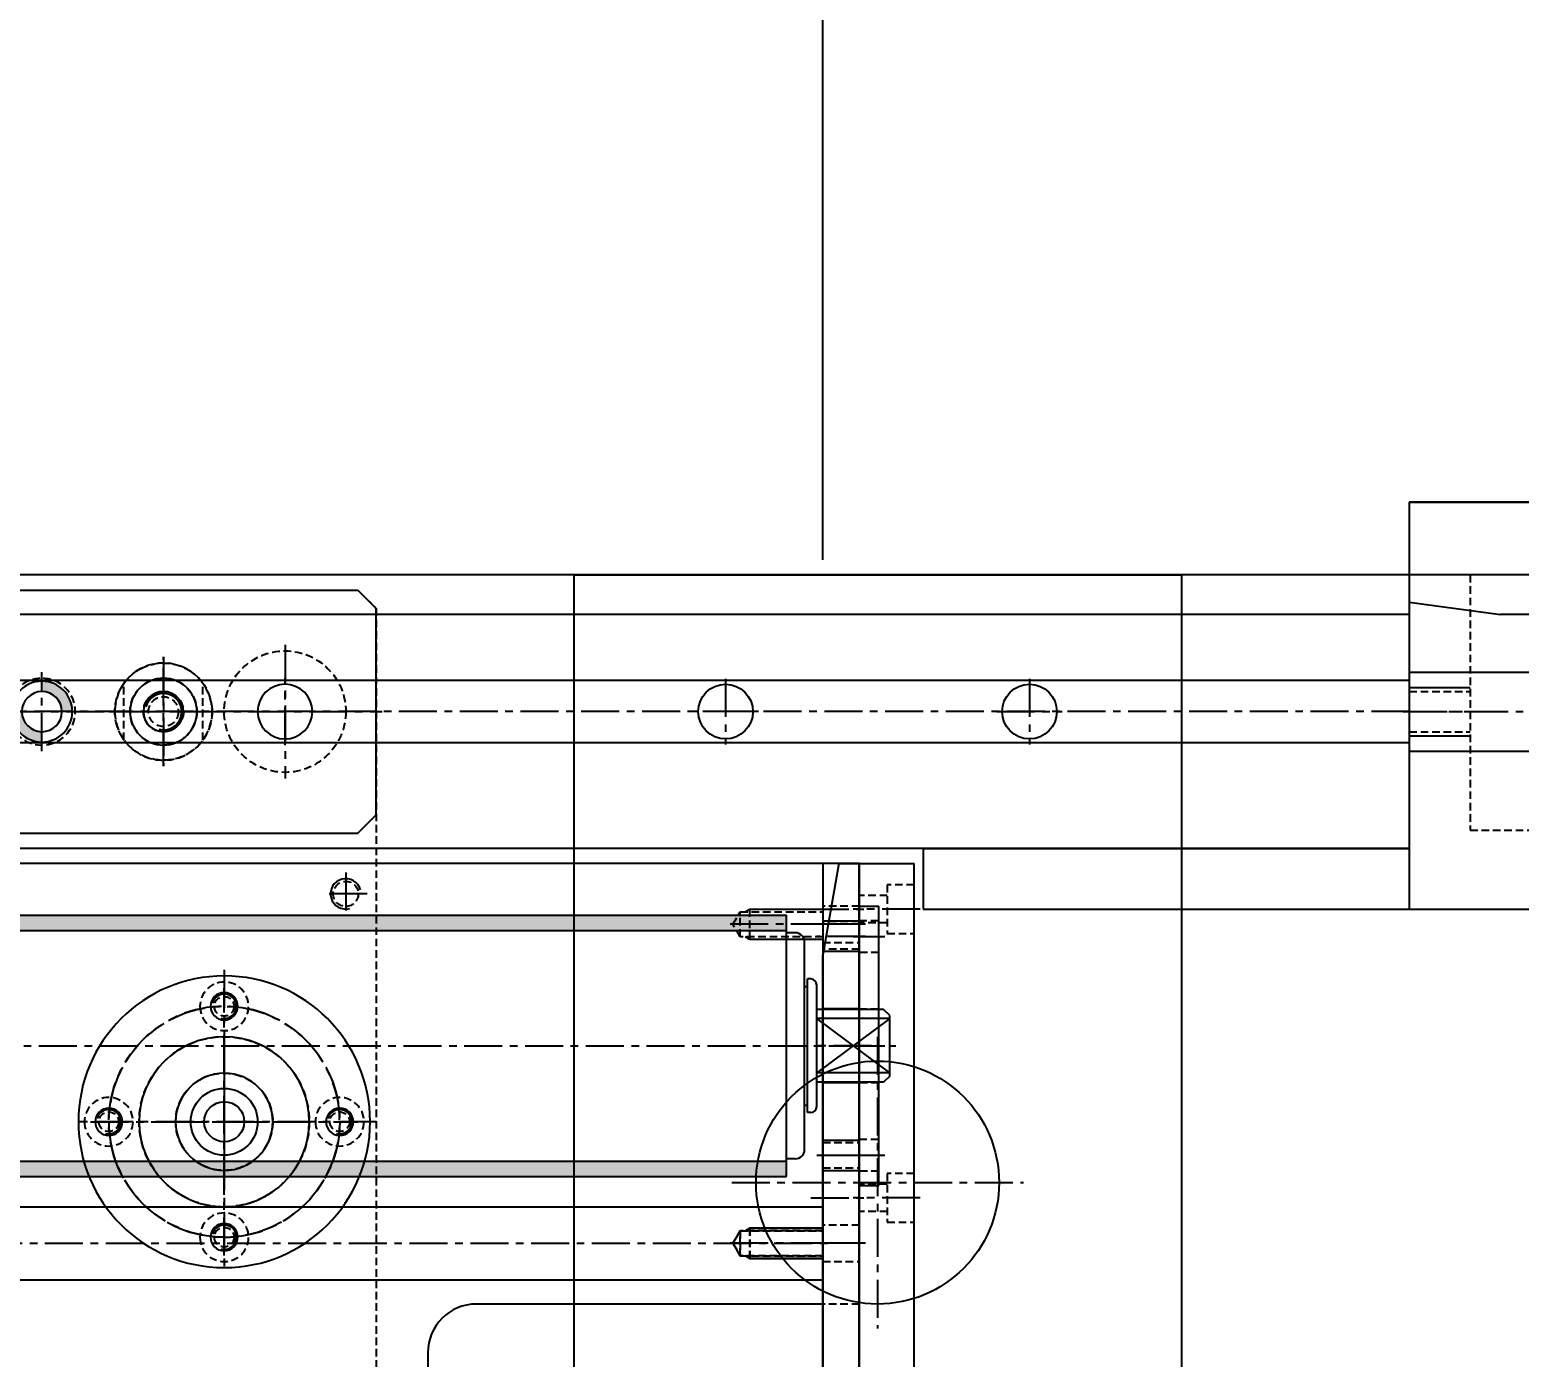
# Model space of a CAD drawing. Header units: inches. Extents: x 0 to 77285, y -118 to 40065.
# Drawn here: x 24767.7 to 25012.7, y 16756.8 to 16975.3 of the extents above; entities that cross this region are included whole.
import ezdxf

# ---------------------------------------------------------------- set-up
doc = ezdxf.new("R2010")
doc.units = ezdxf.units.IN
doc.header["$LTSCALE"] = 5
doc.header["$MEASUREMENT"] = 0
doc.linetypes.add('CENTER', pattern=[2, 1.25, -0.25, 0.25, -0.25])
doc.linetypes.add('HIDDEN', pattern=[0.375, 0.25, -0.125])
for name, color, linetype in [('11', 1, 'CENTER'), ('22', 2, 'HIDDEN'), ('44', 4, 'Continuous'), ('77', 40, 'HIDDEN'), ('A', 8, 'Continuous'), ('AREA-HAT', 7, 'Continuous'), ('B', 123, 'Continuous'), ('G', 231, 'Continuous'), ('T', 3, 'Continuous'), ('Y', 60, 'Continuous')]:
    doc.layers.add(name, color=color, linetype=linetype)
doc.styles.add('SCI', font='')
doc.styles.get('SCI').set_extended_font_data('Gulim')
doc.dimstyles.new('SCH', dxfattribs={"dimtxt": 2.5, "dimasz": 2, "dimexe": 1.25, "dimexo": 0.625, "dimtad": 1, "dimdec": 8, "dimtxsty": 'SCI', "dimcen": 2.5, "dimclrd": 4, "dimclre": 4, "dimclrt": 7, "dimadec": 8, "dimazin": 2, "dimtfac": 1, "dimtdec": 8, "dimtmove": 0, "dimatfit": 3, "dimfxl": 1, "dimarcsym": 0})

# ---------------------------------------------------------------- blocks, each defined once
blk = doc.blocks.new('A$Ce95bc381')
for p, q in [((0, 280), (0, 0)), ((18.5, 265), (18.5, 15)), ((16.5, 0), (18.5, 15)), ((0, 0), (16.5, 0))]:
    blk.add_line(p, q)
blk = doc.blocks.new('A$Ca9249236')
for p, q in [((-280, 67), (-280, 0)), ((-280, 67), (0, 67)), ((0, 55), (-280, 55)), ((-280, 39), (-49.5, 39)), ((-280, 26), (-49.5, 26)), ((-360, 10), (-280, 10)), ((-360, 10), (-360, 0)), ((-360, 0), (0, 0))]:
    blk.add_line(p, q)
at = {"layer": '11'}
for p, q in [((-281, 32.5), (-269, 32.5)), ((-280, 32.5), (-18.93, 32.5))]:
    blk.add_line(p, q, dxfattribs=at)
at = {"layer": '22'}
for p, q in [((-270, 55), (-270, 13)), ((-280, 35.82), (-270, 35.82)), ((-280, 29.18), (-270, 29.18)), ((-270, 13), (-10, 13))]:
    blk.add_line(p, q, dxfattribs=at)
at = {"layer": 'T'}
for p, q in [((-280, 36.5), (-270, 36.5)), ((-280, 28.5), (-270, 28.5))]:
    blk.add_line(p, q, dxfattribs=at)
at = {"layer": 'G', "rotation": 270}
blk.add_blockref('A$Ce95bc381', (-280, 67), dxfattribs=at)
blk = doc.blocks.new('A$C4ec73b01')
for p, q in [((-357.5, -280), (-357.5, -7240)), ((-312.5, -280), (-312.5, -7240))]:
    blk.add_line(p, q)
at = {"layer": '11'}
blk.add_line((-335, -280), (-335, -7240), dxfattribs=at)
at = {"layer": 'B'}
for p, q in [((-340.15, -280), (-340.15, -7240)), ((-329.85, -280), (-329.85, -7240))]:
    blk.add_line(p, q, dxfattribs=at)
at = {"layer": 'G'}
blk.add_line((-351, -280), (-351, -7240), dxfattribs=at)
at = {"rotation": 90}
blk.add_blockref('A$Ca9249236', (-302.5, 0), dxfattribs=at)
blk = doc.blocks.new('A$C2e1bd1ee')
h = blk.add_hatch(color=256)
h.dxf.hatch_style = 1
h.paths.add_polyline_path([(355, 21.5), (0, 21.5), (0, 19), (355, 19)])
h.paths.add_polyline_path([(355, -19), (0, -19), (0, -21.5), (355, -21.5)])
for p, q in [((0, 21.5), (355, 21.5)), ((355, -21.5), (355, 21.5)), ((0, 19), (355, 19)), ((356.46, 18.6), (355, 18.6)), ((358, -17.06), (358, 17.06)), ((358.5, -11), (358.5, 11)), ((359, 11), (358.5, 11)), ((360, -10), (360, 10)), ((358, 9.75), (358.5, 9.75)), ((371, 6), (360, 6)), ((372, 5), (371, 6)), ((372, -5), (372, 5)), ((372, 4.47), (360, 4.47)), ((372, 4.47), (360, -4.47)), ((372, -4.47), (360, 4.47)), ((372, -4.47), (360, -4.47)), ((371, -6), (360, -6)), ((372, -5), (371, -6)), ((358, -9.75), (358.5, -9.75)), ((359, -11), (358.5, -11)), ((0, -19), (355, -19)), ((356.46, -18.6), (355, -18.6)), ((0, -21.5), (355, -21.5))]:
    blk.add_line(p, q)
for centre, radius, start, end in [((356.46, 17.06), 1.54, 0, 90), ((359, 10), 1, 0, 90), ((359, -10), 1, 270, 0), ((356.46, -17.06), 1.54, 270, 0)]:
    blk.add_arc(centre, radius, start, end)
at = {"layer": '11'}
blk.add_line((-18, 0), (373, 0), dxfattribs=at)
blk = doc.blocks.new('A$Cd50d4a04')
for p, q in [((-30, -6), (-30, 0)), ((-30, 0), (80, 0)), ((-6.1, -6), (-6.1, 0)), ((6.1, -6), (6.1, 0)), ((80, -6), (80, 0)), ((-30, -6), (80, -6))]:
    blk.add_line(p, q)
at = {"layer": '11'}
for p, q in [((-22.5, 2), (-22.5, -8)), ((-20, -7), (-20, 1)), ((-20, -7), (-20, 1)), ((-18, -7), (-18, 1)), ((0, -8), (0, 2)), ((18, 1), (18, -7)), ((25, 2), (25, -8)), ((32.5, -7), (32.5, 1)), ((32.5, -7), (32.5, 1)), ((72.5, 2), (72.5, -8))]:
    blk.add_line(p, q, dxfattribs=at)
at = {"layer": '22'}
for p, q in [((-20.07, -6), (-20.07, 0)), ((-15.93, -6), (-15.93, 0)), ((15.93, 0), (15.93, -6)), ((20.07, 0), (20.07, -6)), ((42.5, -6), (42.5, 0))]:
    blk.add_line(p, q, dxfattribs=at)
at = {"layer": '77'}
for p, q in [((-23, -6), (-23, 0)), ((-17, 0), (-17, -6)), ((29.5, -6), (29.5, 0)), ((35.5, 0), (35.5, -6))]:
    blk.add_line(p, q, dxfattribs=at)
at = {"layer": 'T'}
for p, q in [((-20.5, -6), (-20.5, 0)), ((-15.5, -6), (-15.5, 0)), ((15.5, 0), (15.5, -6)), ((20.5, 0), (20.5, -6))]:
    blk.add_line(p, q, dxfattribs=at)
blk = doc.blocks.new('A$Cb2619749')
for p, q in [((-7.5, 3.36), (7.5, 6)), ((87.5, 6, 0), (7.5, 6)), ((102.5, 3.36, 0), (87.5, 6, 0)), ((-7.5, 3.36), (-7.5, -9)), ((102.5, 3.36, 0), (102.5, -9, 0)), ((102.5, 0, 0), (-7.5, 0)), ((102.5, -9, 0), (-7.5, -9))]:
    blk.add_line(p, q)
at = {"layer": '11'}
for p, q in [((0, -10), (0, 1)), ((47.5, -10, 0), (47.5, 1, 0)), ((95, -10, 0), (95, 1, 0))]:
    blk.add_line(p, q, dxfattribs=at)
at = {"layer": '22'}
for p, q in [((-2.25, -4.6), (-2.25, 0)), ((2.25, -4.6), (2.25, 0)), ((45.25, -4.6, 0), (45.25, 0, 0)), ((49.75, -4.6, 0), (49.75, 0, 0)), ((92.75, -4.6, 0), (92.75, 0, 0)), ((97.25, -4.6, 0), (97.25, 0, 0)), ((-4, -9), (-4, -4.6)), ((-4, -4.6), (4, -4.6)), ((4, -4.6), (4, -9)), ((43.5, -9, 0), (43.5, -4.6, 0)), ((43.5, -4.6, 0), (51.5, -4.6, 0)), ((51.5, -4.6, 0), (51.5, -9, 0)), ((91, -9, 0), (91, -4.6, 0)), ((91, -4.6, 0), (99, -4.6, 0)), ((99, -4.6, 0), (99, -9, 0))]:
    blk.add_line(p, q, dxfattribs=at)
blk = doc.blocks.new('A$C8ed1b21d')
for p, q in [((367, 0), (0, 0)), ((367, 0), (367, -72.5)), ((367, -72.5), (310, -72.5)), ((302, -80.5), (302, -204.5))]:
    blk.add_line(p, q)
for radius in [5.5, 3.3]:
    blk.add_circle((268.5, -42.5, 0), radius)
blk.add_arc((310, -80.5), 8, 90, 180)
at = {"layer": '11'}
for p, q in [((368, -10), (351.21, -10)), ((268.5, -33.5, 0), (268.5, -51.5, 0)), ((259.5, -42.5, 0), (277.5, -42.5, 0)), ((368, -62.5), (351.21, -62.5))]:
    blk.add_line(p, q, dxfattribs=at)
at = {"layer": '22'}
for p, q in [((352.21, -10), (353.4, -7.93)), ((353.4, -7.93), (367, -7.93)), ((353.4, -12.07), (353.4, -7.93)), ((355, -12.5), (355, -7.5)), ((353.4, -12.07), (352.21, -10)), ((367, -12.07), (353.4, -12.07)), ((352.21, -62.5), (353.4, -60.43)), ((353.4, -60.43), (367, -60.43)), ((353.4, -64.57), (353.4, -60.43)), ((355, -65), (355, -60)), ((353.4, -64.57), (352.21, -62.5)), ((367, -64.57), (353.4, -64.57))]:
    blk.add_line(p, q, dxfattribs=at)
blk.add_circle((268.5, -42.5, 0), 8, dxfattribs=at)
at = {"layer": 'T'}
for p, q in [((354.25, -7.93), (355, -7.5)), ((355, -7.5), (367, -7.5)), ((355, -12.5), (354.25, -12.07)), ((367, -12.5), (355, -12.5)), ((354.25, -60.43), (355, -60)), ((355, -60), (367, -60)), ((355, -65), (354.25, -64.57)), ((367, -65), (355, -65))]:
    blk.add_line(p, q, dxfattribs=at)
blk = doc.blocks.new('A$Cb8b4a96a')
for p, q in [((0, 6), (367, 6)), ((367, -6), (367, 6)), ((0, -6), (367, -6))]:
    blk.add_line(p, q)
at = {"layer": '11'}
blk.add_line((-1, 0), (368, 0), dxfattribs=at)
at = {"layer": '22'}
for p, q in [((355, 2.5), (355, -2.5)), ((353.4, 2.07), (352.21, 0)), ((352.21, 0), (353.4, -2.07)), ((367, 2.07), (353.4, 2.07)), ((353.4, 2.07), (353.4, -2.07)), ((353.4, -2.07), (367, -2.07))]:
    blk.add_line(p, q, dxfattribs=at)
at = {"layer": 'T'}
for p, q in [((355, 2.5), (354.25, 2.07)), ((367, 2.5), (355, 2.5)), ((354.25, -2.07), (355, -2.5)), ((355, -2.5), (367, -2.5))]:
    blk.add_line(p, q, dxfattribs=at)
blk = doc.blocks.new('A$Cabf963c1')
for p, q in [((-107, 187.5), (107, 187.5)), ((107, 187.5), (110, 184.5)), ((110, 184.5), (110, -184.5))]:
    blk.add_line(p, q)
for centre, radius in [((95, 167.5), 10), ((75, 167.5), 8), ((75, 167.5), 3.3), ((105, 137.5, 0), 2.07), ((85, 119, 0), 1.62), ((85, 100, 0), 14), ((66, 100, 0), 1.62), ((104, 100, 0), 1.62), ((85, 81, 0), 1.62)]:
    blk.add_circle(centre, radius)
at = {"layer": '11'}
for p, q in [((75, 176.5), (75, 158.5)), ((95, 178.5), (95, 156.5)), ((-111, 167.5), (111, 167.5)), ((105, 141, 0), (105, 134, 0)), ((108.5, 137.5, 0), (101.5, 137.5, 0)), ((85, 78, 0), (85, 122, 0)), ((63, 100, 0), (107, 100, 0))]:
    blk.add_line(p, q, dxfattribs=at)
blk.add_circle((85, 100, 0), 19, dxfattribs=at)
at = {"layer": '22'}
blk.add_circle((75, 167.5), 5.5, dxfattribs=at)
at = {"layer": 'T'}
for centre, radius, start, end in [((105, 137.5, 0), 2.5, 15, 285), ((85, 119, 0), 2, 255, 165), ((66, 100, 0), 2, 255, 165), ((104, 100, 0), 2, 255, 165), ((85, 81, 0), 2, 255, 165)]:
    blk.add_arc(centre, radius, start, end, dxfattribs=at)
blk = doc.blocks.new('A$C8cd69f33')
for centre, radius in [((0, 0), 24), ((0, 19), 2.25), ((0, 0), 14), ((0, 0), 8), ((-19, 0), 2.25), ((19, 0), 2.25), ((0, -19), 2.25)]:
    blk.add_circle(centre, radius)
at = {"layer": '11'}
for p, q in [((0, 25), (0, -25)), ((-25, 0), (25, 0))]:
    blk.add_line(p, q, dxfattribs=at)
blk.add_circle((0, 0), 19, dxfattribs=at)
at = {"layer": '22'}
for centre in [(0, 19), (-19, 0), (19, 0), (0, -19)]:
    blk.add_circle(centre, 4, dxfattribs=at)
blk = doc.blocks.new('A$C08521c32')
at = {"layer": 'AREA-HAT'}
h = blk.add_hatch(color=256, dxfattribs=at)
h.dxf.hatch_style = 1
h.paths.add_polyline_path([(-55, 3.3), (-55, 5, 0.414214), (-60, 0), (-58.3, 0, -0.414214)])
h.paths.add_polyline_path([(-50, 0), (-51.7, 0, -0.414214), (-55, -3.3), (-55, -5, 0.414214)])
h = blk.add_hatch(color=256, dxfattribs=at)
h.dxf.hatch_style = 1
h.paths.add_polyline_path([(55, 3.3), (55, 5, 0.414214), (50, 0), (51.7, 0, -0.414214)])
h.paths.add_polyline_path([(60, 0), (58.3, 0, -0.414214), (55, -3.3), (55, -5, 0.414214)])
for p, q in [((-110, 17, 0), (-107, 20, 0)), ((-107, 20, 0), (107, 20, 0)), ((107, 20, 0), (110, 17, 0)), ((-110, 17, 0), (-110, -17, 0)), ((110, 17, 0), (110, -17, 0)), ((-110, -17, 0), (-107, -20, 0)), ((107, -20, 0), (110, -17, 0)), ((-107, -20, 0), (107, -20, 0))]:
    blk.add_line(p, q)
for centre, radius in [((-75, 0), 5.5), ((-55, 0, 0), 5), ((55, 0, 0), 5), ((75, 0), 5.5), ((-95, 0, 0), 4.5), ((-75, 0), 3.3), ((-55, 0, 0), 3.3), ((0, 0, 0), 4.5), ((55, 0, 0), 3.3), ((75, 0), 3.3), ((95, 0, 0), 4.5)]:
    blk.add_circle(centre, radius)
at = {"layer": '11'}
for p, q in [((0, 22.51, 0), (0, -22.49, 0)), ((-75, -9), (-75, 9)), ((75, -9), (75, 9)), ((-95, 5.5, 0), (-95, -5.5, 0)), ((-55, 6.5, 0), (-55, -6.5, 0)), ((55, 6.5, 0), (55, -6.5, 0)), ((95, 5.5, 0), (95, -5.5, 0)), ((-111, 0, 0), (111, 0, 0))]:
    blk.add_line(p, q, dxfattribs=at)
at = {"layer": '22'}
for centre, radius in [((-75, 0), 8), ((75, 0), 8), ((-55, 0, 0), 5.5), ((55, 0, 0), 5.5)]:
    blk.add_circle(centre, radius, dxfattribs=at)
blk = doc.blocks.new('A$Cbfa1360d')
for centre, radius in [((0, 0, 0), 8), ((0, 0), 2.46)]:
    blk.add_circle(centre, radius)
at = {"layer": '11'}
for p, q in [((0, -9, 0), (0, 9, 0)), ((-9, 0, 0), (9, 0, 0))]:
    blk.add_line(p, q, dxfattribs=at)
at = {"layer": '22'}
for p, q in [((-6.5, -4.66, 0), (-6.5, 4.66, 0)), ((6.5, -4.66, 0), (6.5, 4.66, 0))]:
    blk.add_line(p, q, dxfattribs=at)
at = {"layer": 'T'}
blk.add_arc((0, 0), 3, 255, 165, dxfattribs=at)
blk = doc.blocks.new('A$C872dc677')
for p, q in [((-23, 3.2), (-23, 0)), ((-23, 3.2), (23, 3.2)), ((23, 3.2), (23, 0)), ((-23, 0), (23, 0))]:
    blk.add_line(p, q)
at = {"layer": '11'}
for p, q in [((-18, 4.2), (-18, -1)), ((0, 4.2), (0, -1)), ((18, 4.2), (18, -1))]:
    blk.add_line(p, q, dxfattribs=at)
at = {"layer": '22'}
for p, q in [((-20.65, 0), (-20.65, 3.2)), ((-15.35, 3.2), (-15.35, 0)), ((-6.1, 0), (-6.1, 3.2)), ((6.1, 3.2), (6.1, 0)), ((15.35, 0), (15.35, 3.2)), ((20.65, 3.2), (20.65, 0))]:
    blk.add_line(p, q, dxfattribs=at)
blk = doc.blocks.new('A$C740f11e8')
for name, p, xscale, rotation in [('A$C08521c32', (0, 167.5), -1, 180), ('A$Cd50d4a04', (183.5, 112.5), -1.000000000000008, 90)]:
    blk.add_blockref(name, p, dxfattribs=dict(xscale=xscale, rotation=rotation))
for name, p in [('A$C8ed1b21d', (-183.5, 142.5)), ('A$Cb8b4a96a', (-183.5, 80))]:
    blk.add_blockref(name, p)
at = {"layer": '22'}
for name, p in [('A$Cabf963c1', (0, 0)), ('A$Cbfa1360d', (75, 167.5, 0))]:
    blk.add_blockref(name, p, dxfattribs=at)
at = {"layer": '44', "xscale": -1}
blk.add_blockref('A$C8cd69f33', (85, 100, 0), dxfattribs=at)
at = {"layer": 'B'}
blk.add_blockref('A$C2e1bd1ee', (-177.5, 112.5), dxfattribs=at)
at = {"layer": 'G', "xscale": -1.000000000000008, "rotation": 90}
blk.add_blockref('A$Cb2619749', (189.5, 135), dxfattribs=at)
at = {"layer": 'Y', "rotation": 90}
blk.add_blockref('A$C872dc677', (192.7, 112.5), dxfattribs=at)
blk = doc.blocks.new('A$C2005a4a9')
for p, q in [((-50, 190, 0), (50, 190, 0)), ((-50, 190, 2129.45), (-50, -190, 2129.45)), ((50, 190, 2129.45), (50, -190, 2129.45)), ((-33.5, 31.5, 2129.45), (-31.5, 33.5, 2129.45)), ((31.5, 33.5, 2129.45), (-31.5, 33.5, 2129.45)), ((31.5, 33.5, 2129.45), (33.5, 31.5, 2129.45)), ((-33.5, 15.5, 2129.45), (-33.5, 31.5, 2129.45)), ((33.5, 15.5, 2129.45), (33.5, 31.5, 2129.45)), ((19.5, 24.5, 0), (-19.5, 24.5, 0)), ((-24.5, 17.5, 0), (-26.5, 15.5, 0)), ((-24.5, 17.5, 0), (-24.5, 19.5, 0)), ((-24.5, -17.5, 0), (-24.5, 17.5, 0)), ((24.5, 17.5, 0), (24.5, 19.5, 0)), ((24.5, 17.5, 0), (26.5, 15.5, 0)), ((-33.5, 15.5, 0), (-26.5, 15.5, 0)), ((33.5, 15.5, 0), (26.5, 15.5, 0)), ((30, 15.5, 0), (30, -15.5, 0)), ((-33.5, -15.5, 2129.45), (-33.5, -31.5, 2129.45)), ((-33.5, -15.5, 0), (-26.5, -15.5, 0)), ((-24.5, -17.5, 0), (-26.5, -15.5, 0)), ((24.5, -17.5, 0), (26.5, -15.5, 0)), ((33.5, -15.5, 0), (26.5, -15.5, 0)), ((33.5, -15.5, 2129.45), (33.5, -31.5, 2129.45)), ((-24.5, -17.5, 0), (-24.5, -19.5, 0)), ((24.5, -17.5, 0), (24.5, -19.5, 0)), ((19.5, -24.5, 0), (-19.5, -24.5, 0)), ((-33.5, -31.5, 2129.45), (-31.5, -33.5, 2129.45)), ((31.5, -33.5, 2129.45), (33.5, -31.5, 2129.45)), ((31.5, -33.5, 2129.45), (-31.5, -33.5, 2129.45)), ((-50, -190, 0), (50, -190, 0))]:
    blk.add_line(p, q)
for centre, radius in [((-25, 167.5, 0), 4.5), ((25, 167.5, 0), 4.5), ((0, 90), 20), ((-26.5, 26.5, 0), 2.46), ((26.5, 26.5, 0), 2.46), ((-26.5, -26.5, 0), 2.46), ((26.5, -26.5, 0), 2.46), ((0, -90), 20), ((-25, -167.5, 0), 4.5), ((25, -167.5, 0), 4.5)]:
    blk.add_circle(centre, radius)
for centre, radius, start, end in [((-26.5, 26.5, 0), 3, 285, 195), ((26.5, 26.5, 0), 3, 285, 195), ((-19.5, 19.5, 0), 5, 90, 180), ((19.5, 19.5, 0), 5, 0, 90), ((-19.5, -19.5, 0), 5, 180, 270), ((19.5, -19.5, 0), 5, 270, 0), ((-26.5, -26.5, 0), 3, 165, 75), ((26.5, -26.5, 0), 3, 165, 75)]:
    blk.add_arc(centre, radius, start, end)
at = {"layer": '11'}
for p, q in [((-25, 172.9), (-25, 162.1)), ((25, 172.9), (25, 162.1)), ((-19.6, 167.5), (-30.4, 167.5)), ((19.6, 167.5), (30.4, 167.5)), ((0, 114), (0, 66)), ((-24, 90), (24, 90)), ((-10, 38), (-10, 20)), ((0, 37.8), (0, -37.8)), ((10, 38), (10, 20)), ((-26.5, 20.5, 0), (-26.5, 32.5, 0)), ((26.5, 20.5, 0), (26.5, 32.5, 0)), ((-20.5, 26.5, 0), (-32.5, 26.5, 0)), ((32.5, 26.5, 0), (20.5, 26.5, 0)), ((-37.8, 0), (37.8, 0)), ((-26.5, -20.5, 0), (-26.5, -32.5, 0)), ((-10, -38), (-10, -20)), ((10, -38), (10, -20)), ((26.5, -20.5, 0), (26.5, -32.5, 0)), ((-20.5, -26.5, 0), (-32.5, -26.5, 0)), ((32.5, -26.5, 0), (20.5, -26.5, 0)), ((0, -114), (0, -66)), ((-24, -90), (24, -90)), ((-25, -172.9), (-25, -162.1)), ((25, -172.9), (25, -162.1)), ((-19.6, -167.5), (-30.4, -167.5)), ((19.6, -167.5), (30.4, -167.5))]:
    blk.add_line(p, q, dxfattribs=at)
at = {"layer": '22'}
for p, q in [((-12.07, 24.5), (-12.07, 33.5)), ((-7.93, 33.5), (-7.93, 24.5)), ((7.93, 24.5), (7.93, 33.5)), ((12.07, 33.5), (12.07, 24.5)), ((-12.07, -24.5), (-12.07, -33.5)), ((-7.93, -33.5), (-7.93, -24.5)), ((7.93, -24.5), (7.93, -33.5)), ((12.07, -33.5), (12.07, -24.5))]:
    blk.add_line(p, q, dxfattribs=at)
at = {"layer": 'T'}
for p, q in [((-12.5, 24.5), (-12.5, 33.5)), ((-7.5, 33.5), (-7.5, 24.5)), ((7.5, 24.5), (7.5, 33.5)), ((12.5, 33.5), (12.5, 24.5)), ((-12.5, -24.5), (-12.5, -33.5)), ((-7.5, -33.5), (-7.5, -24.5)), ((7.5, -24.5), (7.5, -33.5)), ((12.5, -33.5), (12.5, -24.5))]:
    blk.add_line(p, q, dxfattribs=at)
blk = doc.blocks.new('A$C93861574')
blk.add_blockref('A$C2005a4a9', (0, 0))
blk = doc.blocks.new('A$Ca5de7116')
blk.add_blockref('A$C740f11e8', (0, 0))
at = {"layer": 'A'}
blk.add_blockref('A$C93861574', (192.5, 0, 0), dxfattribs=at)
blk = doc.blocks.new('*D538')
at = {"color": 4, "lineweight": -2, "transparency": 16777216}
for p, q in [((24531.15, 16888.05), (24531.15, 17572.32)), ((24898.15, 16888.05), (24898.15, 17572.32)), ((24371.15, 17472.32), (23669.61, 17472.32)), ((24898.15, 17472.32), (24531.15, 17472.32)), ((25058.15, 17472.32), (25218.15, 17472.32))]:
    blk.add_line(p, q, dxfattribs=at)
at = {"color": 4, "transparency": 16777216}
for points in [[(24371.15, 17498.99), (24371.15, 17445.66), (24531.15, 17472.32)], [(25058.15, 17498.99), (25058.15, 17445.66), (24898.15, 17472.32)]]:
    blk.add_solid(points, dxfattribs=at)
at = {"layer": 'Defpoints', "color": 0, "transparency": 16777216}
for p in [(24531.15, 17472.32), (24531.15, 16838.05, 0), (24898.15, 16838.05, 0)]:
    blk.add_point(p, dxfattribs=at)
at = {"color": 7, "transparency": 16777216, "insert": (23940.38, 17624.99), "char_height": 200, "attachment_point": 5, "style": 'SCI'}
blk.add_mtext('367', dxfattribs=at)

msp = doc.modelspace()

# ---------------------------------------------------------------- block references
at = {"rotation": 270}
msp.add_blockref('A$C4ec73b01', (25274.6497809, 16528.05047629), dxfattribs=at)
msp.add_blockref('A$Ca5de7116', (24714.6497809, 16695.55047629, 0))

# ---------------------------------------------------------------- dimensions: what is measured, and where the dimension line sits
dim = msp.add_linear_dim(base=(24531.1497808981, 17472.322836463), p1=(24898.1497808981, 16838.0504762947, -0.0000000034), p2=(24531.1497808981, 16838.0504762947, -0.0000000034), dimstyle='SCH', override={"dimscale": 80})
dim.commit()
dim.dimension.update_dxf_attribs({"geometry": '*D538', "text_midpoint": (23940.3774773029, 17624.9859523085)})

doc.saveas('drawing.dxf')
